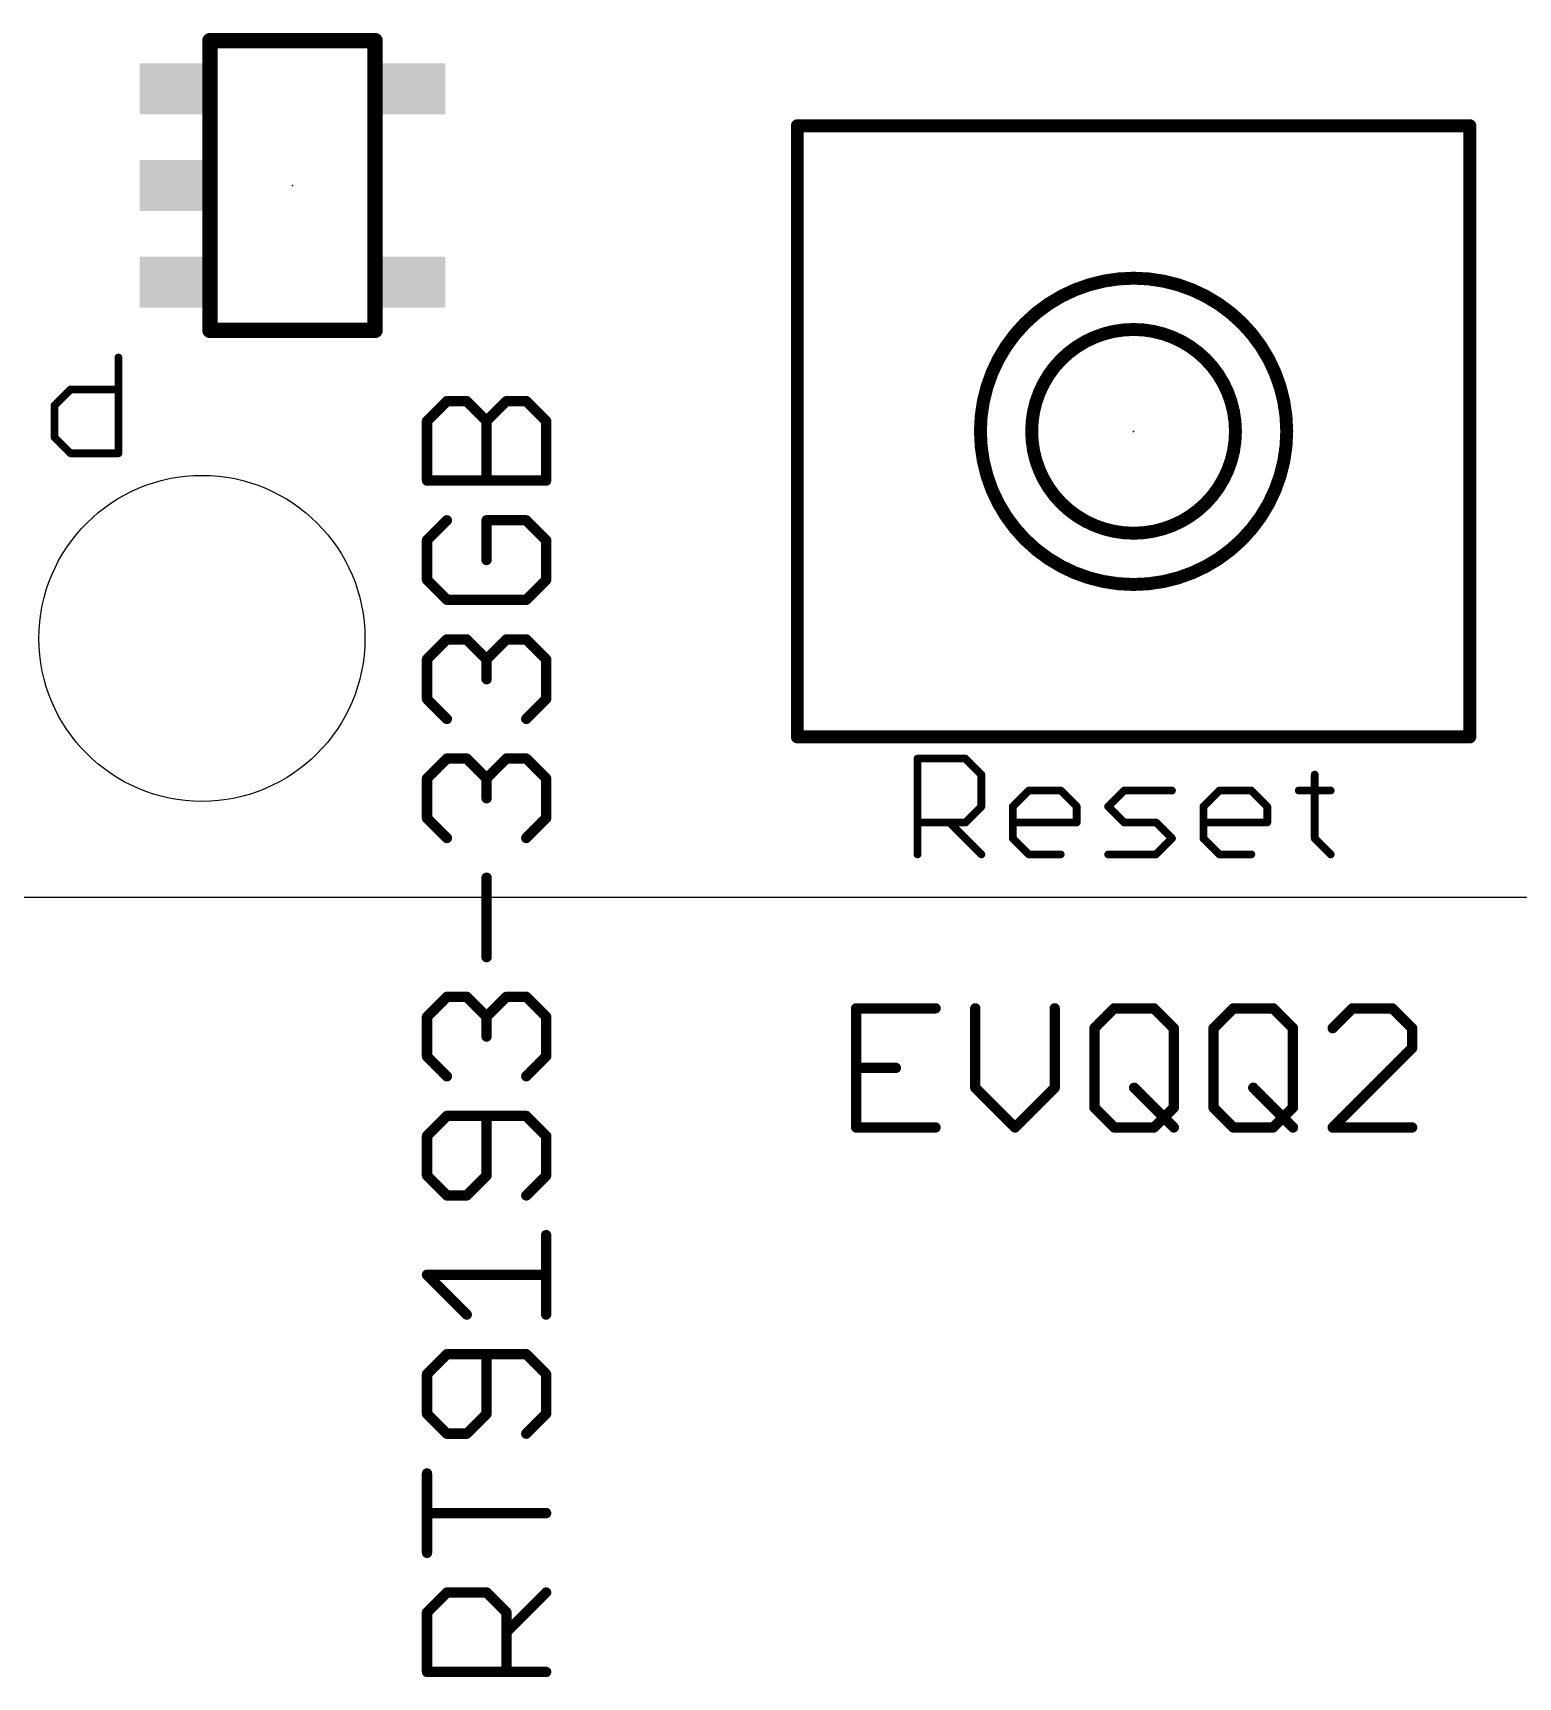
# Model space of a CAD drawing. Extents: x -6.2 to 68.6, y -7.7 to 53.3.
# Drawn here: x 12.31 to 26.89, y -7.66 to 8.48 of the extents above; entities that cross this region are included whole.
import ezdxf

# ---------------------------------------------------------------- set-up
doc = ezdxf.new("R2010")
doc.units = 0
for name, color, linetype in [('20', 53, 'CONTINUOUS'), ('21', 253, 'CONTINUOUS'), ('23', 53, 'CONTINUOUS'), ('27', 253, 'CONTINUOUS'), ('51', 253, 'CONTINUOUS')]:
    doc.layers.add(name, color=color, linetype=linetype)

# ---------------------------------------------------------------- blocks, each defined once
blk = doc.blocks.new('RECT')
blk.add_solid([(-0.5, -0.5), (0.5, -0.5), (-0.5, 0.5), (0.5, 0.5)])

msp = doc.modelspace()

# ---------------------------------------------------------------- linework, layer by layer
at = {"layer": '20'}
msp.add_line((0, 0), (66.04, 0), dxfattribs=at)
msp.add_circle((13.97, 2.54), 1.6, dxfattribs=at)
at = {"layer": '21'}
for points, const_width in [([(14.049, 8.407), (15.669, 8.407)], 0.1524), ([(14.049, 8.313), (14.049, 8.407)], 0.1524), ([(15.669, 8.407), (15.669, 8.313)], 0.1524), ([(19.814, 1.572), (19.814, 7.572)], 0.127), ([(19.814, 7.572), (26.414, 7.572)], 0.127), ([(26.414, 7.572), (26.414, 1.572)], 0.127), ([(14.049, 7.413), (14.049, 7.507)], 0.1524), ([(15.669, 7.507), (15.669, 6.463)], 0.1524), ([(14.049, 6.463), (14.049, 6.557)], 0.1524), ([(14.049, 5.563), (14.049, 5.657)], 0.1524), ([(15.669, 5.657), (15.669, 5.563)], 0.1524), ([(15.669, 5.563), (14.049, 5.563)], 0.1524), ([(13.1501, 5.2967), (13.1501, 4.3561)], 0.0762), ([(12.523, 4.8264), (12.6798, 4.9832)], 0.0762), ([(12.6798, 4.9832), (13.1501, 4.9832)], 0.0762), ([(12.523, 4.5129), (12.523, 4.8264)], 0.0762), ([(12.6798, 4.3561), (12.523, 4.5129)], 0.0762), ([(13.1501, 4.3561), (12.6798, 4.3561)], 0.0762), ([(26.414, 1.572), (19.814, 1.572)], 0.127), ([(20.9931, 0.4191), (20.9931, 1.3597)], 0.0762), ([(20.9931, 1.3597), (21.4634, 1.3597)], 0.0762), ([(21.4634, 1.3597), (21.6202, 1.2029)], 0.0762), ([(21.6202, 1.2029), (21.6202, 0.8894)], 0.0762), ([(24.8919, 1.2029), (24.8919, 0.5759)], 0.0762), ([(21.9286, 0.8894), (22.0854, 1.0462)], 0.0762), ([(22.0854, 1.0462), (22.3989, 1.0462)], 0.0762), ([(22.3989, 1.0462), (22.5557, 0.8894)], 0.0762), ([(22.8641, 0.8894), (23.0209, 1.0462)], 0.0762), ([(23.0209, 1.0462), (23.4912, 1.0462)], 0.0762), ([(23.7997, 0.8894), (23.9564, 1.0462)], 0.0762), ([(23.9564, 1.0462), (24.27, 1.0462)], 0.0762), ([(24.27, 1.0462), (24.4267, 0.8894)], 0.0762), ([(24.7352, 1.0462), (25.0487, 1.0462)], 0.0762), ([(21.6202, 0.8894), (21.4634, 0.7326)], 0.0762), ([(21.9286, 0.5759), (21.9286, 0.8894)], 0.0762), ([(22.5557, 0.8894), (22.5557, 0.7326)], 0.0762), ([(23.0209, 0.7326), (22.8641, 0.8894)], 0.0762), ([(23.7997, 0.5759), (23.7997, 0.8894)], 0.0762), ([(24.4267, 0.8894), (24.4267, 0.7326)], 0.0762), ([(21.4634, 0.7326), (20.9931, 0.7326)], 0.0762), ([(21.3066, 0.7326), (21.6202, 0.4191)], 0.0762), ([(22.5557, 0.7326), (21.9286, 0.7326)], 0.0762), ([(23.3344, 0.7326), (23.0209, 0.7326)], 0.0762), ([(23.4912, 0.5759), (23.3344, 0.7326)], 0.0762), ([(24.4267, 0.7326), (23.7997, 0.7326)], 0.0762), ([(22.0854, 0.4191), (21.9286, 0.5759)], 0.0762), ([(23.3344, 0.4191), (23.4912, 0.5759)], 0.0762), ([(23.9564, 0.4191), (23.7997, 0.5759)], 0.0762), ([(24.8919, 0.5759), (25.0487, 0.4191)], 0.0762), ([(22.3989, 0.4191), (22.0854, 0.4191)], 0.0762), ([(22.8641, 0.4191), (23.3344, 0.4191)], 0.0762), ([(24.27, 0.4191), (23.9564, 0.4191)], 0.0762)]:
    msp.add_lwpolyline(points, dxfattribs=dict(at, const_width=const_width))
for points, const_width in [([(14.049, 8.4451, 1), (14.049, 8.3689)], 0.0762), ([(14.0871, 8.407, 1), (14.0109, 8.407)], 0.0762), ([(15.7071, 8.407, 1), (15.6309, 8.407)], 0.0762), ([(15.669, 8.3689, 1), (15.669, 8.4451)], 0.0762), ([(14.0109, 8.313, 1), (14.0871, 8.313)], 0.0762), ([(15.6309, 8.313, 1), (15.7071, 8.313)], 0.0762), ([(19.8457, 7.572, 1), (19.7823, 7.572)], 0.0635), ([(19.814, 7.6037, 1), (19.814, 7.5403)], 0.0635), ([(26.4458, 7.572, 1), (26.3823, 7.572)], 0.0635), ([(26.414, 7.5403, 1), (26.414, 7.6037)], 0.0635), ([(14.0871, 7.507, 1), (14.0109, 7.507)], 0.0762), ([(14.0109, 7.413, 1), (14.0871, 7.413)], 0.0762), ([(15.7071, 7.507, 1), (15.6309, 7.507)], 0.0762), ([(14.0871, 6.557, 1), (14.0109, 6.557)], 0.0762), ([(14.0109, 6.463, 1), (14.0871, 6.463)], 0.0762), ([(15.6309, 6.463, 1), (15.7071, 6.463)], 0.0762), ([(23.114, 3.0687, 1), (23.114, 6.0753, 1), (23.114, 3.0687)], 0.127), ([(14.0871, 5.657, 1), (14.0109, 5.657)], 0.0762), ([(15.7071, 5.657, 1), (15.6309, 5.657)], 0.0762), ([(14.049, 5.6011, 1), (14.049, 5.5249)], 0.0762), ([(14.0109, 5.563, 1), (14.0871, 5.563)], 0.0762), ([(15.6309, 5.563, 1), (15.7071, 5.563)], 0.0762), ([(15.669, 5.5249, 1), (15.669, 5.6011)], 0.0762), ([(23.114, 3.572, 1), (23.114, 5.572, 1), (23.114, 3.572)], 0.127), ([(13.1691, 5.2967, 1), (13.131, 5.2967)], 0.0381), ([(12.6798, 5.0022, 1), (12.6798, 4.9641)], 0.0381), ([(12.6932, 4.9697, 1), (12.6663, 4.9966)], 0.0381), ([(13.1501, 4.9641, 1), (13.1501, 5.0022)], 0.0381), ([(12.5421, 4.8264, 1), (12.504, 4.8264)], 0.0381), ([(12.5095, 4.8399, 1), (12.5365, 4.8129)], 0.0381), ([(12.5365, 4.5263, 1), (12.5095, 4.4994)], 0.0381), ([(12.504, 4.5129, 1), (12.5421, 4.5129)], 0.0381), ([(12.6798, 4.3752, 1), (12.6798, 4.3371)], 0.0381), ([(12.6663, 4.3426, 1), (12.6932, 4.3696)], 0.0381), ([(13.131, 4.3561, 1), (13.1691, 4.3561)], 0.0381), ([(13.1501, 4.3371, 1), (13.1501, 4.3752)], 0.0381), ([(19.814, 1.6038, 1), (19.814, 1.5403)], 0.0635), ([(26.414, 1.5403, 1), (26.414, 1.6038)], 0.0635), ([(19.7823, 1.572, 1), (19.8457, 1.572)], 0.0635), ([(26.3823, 1.572, 1), (26.4458, 1.572)], 0.0635), ([(20.9931, 1.3788, 1), (20.9931, 1.3407)], 0.0381), ([(21.0122, 1.3597, 1), (20.9741, 1.3597)], 0.0381), ([(21.4769, 1.3732, 1), (21.4499, 1.3462)], 0.0381), ([(21.4634, 1.3407, 1), (21.4634, 1.3788)], 0.0381), ([(21.6392, 1.2029, 1), (21.6011, 1.2029)], 0.0381), ([(21.6067, 1.1895, 1), (21.6336, 1.2164)], 0.0381), ([(24.911, 1.2029, 1), (24.8729, 1.2029)], 0.0381), ([(22.0854, 1.0652, 1), (22.0854, 1.0271)], 0.0381), ([(22.0989, 1.0327, 1), (22.0719, 1.0596)], 0.0381), ([(22.4124, 1.0596, 1), (22.3854, 1.0327)], 0.0381), ([(22.3989, 1.0271, 1), (22.3989, 1.0652)], 0.0381), ([(23.0209, 1.0652, 1), (23.0209, 1.0271)], 0.0381), ([(23.0344, 1.0327, 1), (23.0074, 1.0596)], 0.0381), ([(23.4912, 1.0271, 1), (23.4912, 1.0652)], 0.0381), ([(23.9564, 1.0652, 1), (23.9564, 1.0271)], 0.0381), ([(23.9699, 1.0327, 1), (23.943, 1.0596)], 0.0381), ([(24.2834, 1.0596, 1), (24.2565, 1.0327)], 0.0381), ([(24.27, 1.0271, 1), (24.27, 1.0652)], 0.0381), ([(24.7352, 1.0652, 1), (24.7352, 1.0271)], 0.0381), ([(25.0487, 1.0271, 1), (25.0487, 1.0652)], 0.0381), ([(21.6011, 0.8894, 1), (21.6392, 0.8894)], 0.0381), ([(21.6336, 0.8759, 1), (21.6067, 0.9029)], 0.0381), ([(21.9151, 0.9029, 1), (21.9421, 0.8759)], 0.0381), ([(21.9477, 0.8894, 1), (21.9096, 0.8894)], 0.0381), ([(22.5747, 0.8894, 1), (22.5366, 0.8894)], 0.0381), ([(22.5422, 0.8759, 1), (22.5692, 0.9029)], 0.0381), ([(22.8776, 0.9029, 1), (22.8507, 0.8759)], 0.0381), ([(22.8507, 0.9029, 1), (22.8776, 0.8759)], 0.0381), ([(23.8187, 0.8894, 1), (23.7806, 0.8894)], 0.0381), ([(23.7862, 0.9029, 1), (23.8131, 0.8759)], 0.0381), ([(24.4458, 0.8894, 1), (24.4077, 0.8894)], 0.0381), ([(24.4133, 0.8759, 1), (24.4402, 0.9029)], 0.0381), ([(20.9931, 0.7517, 1), (20.9931, 0.7136)], 0.0381), ([(21.3201, 0.7461, 1), (21.2932, 0.7192)], 0.0381), ([(21.4499, 0.7461, 1), (21.4769, 0.7192)], 0.0381), ([(21.4634, 0.7136, 1), (21.4634, 0.7517)], 0.0381), ([(21.9286, 0.7517, 1), (21.9286, 0.7136)], 0.0381), ([(22.5366, 0.7326, 1), (22.5747, 0.7326)], 0.0381), ([(22.5557, 0.7136, 1), (22.5557, 0.7517)], 0.0381), ([(23.0209, 0.7517, 1), (23.0209, 0.7136)], 0.0381), ([(23.0074, 0.7192, 1), (23.0344, 0.7461)], 0.0381), ([(23.3479, 0.7461, 1), (23.321, 0.7192)], 0.0381), ([(23.3344, 0.7136, 1), (23.3344, 0.7517)], 0.0381), ([(23.7997, 0.7517, 1), (23.7997, 0.7136)], 0.0381), ([(24.4077, 0.7326, 1), (24.4458, 0.7326)], 0.0381), ([(24.4267, 0.7136, 1), (24.4267, 0.7517)], 0.0381), ([(21.9421, 0.5893, 1), (21.9151, 0.5624)], 0.0381), ([(21.9096, 0.5759, 1), (21.9477, 0.5759)], 0.0381), ([(23.5047, 0.5624, 1), (23.4777, 0.5893)], 0.0381), ([(23.4777, 0.5624, 1), (23.5047, 0.5893)], 0.0381), ([(23.7806, 0.5759, 1), (23.8187, 0.5759)], 0.0381), ([(23.8131, 0.5893, 1), (23.7862, 0.5624)], 0.0381), ([(24.9054, 0.5893, 1), (24.8785, 0.5624)], 0.0381), ([(24.8729, 0.5759, 1), (24.911, 0.5759)], 0.0381), ([(20.9741, 0.4191, 1), (21.0122, 0.4191)], 0.0381), ([(21.6067, 0.4056, 1), (21.6336, 0.4326)], 0.0381), ([(22.0854, 0.4382, 1), (22.0854, 0.4001)], 0.0381), ([(22.0719, 0.4056, 1), (22.0989, 0.4326)], 0.0381), ([(22.3989, 0.4001, 1), (22.3989, 0.4382)], 0.0381), ([(22.8641, 0.4382, 1), (22.8641, 0.4001)], 0.0381), ([(23.321, 0.4326, 1), (23.3479, 0.4056)], 0.0381), ([(23.3344, 0.4001, 1), (23.3344, 0.4382)], 0.0381), ([(23.9564, 0.4382, 1), (23.9564, 0.4001)], 0.0381), ([(23.943, 0.4056, 1), (23.9699, 0.4326)], 0.0381), ([(24.27, 0.4001, 1), (24.27, 0.4382)], 0.0381), ([(25.0352, 0.4056, 1), (25.0622, 0.4326)], 0.0381)]:
    msp.add_lwpolyline(points, format="xyb", dxfattribs=dict(at, const_width=const_width))
at = {"layer": '23'}
for p in [(14.859, 6.985), (23.114, 4.572)]:
    msp.add_point(p, dxfattribs=at)
at = {"layer": '27', "const_width": 0.1016}
for points in [[(16.1788, 4.6731), (16.3737, 4.868)], [(16.3737, 4.868), (16.5686, 4.868)], [(16.5686, 4.868), (16.7635, 4.6731)], [(16.7635, 4.6731), (16.9584, 4.868)], [(16.9584, 4.868), (17.1533, 4.868)], [(17.1533, 4.868), (17.3482, 4.6731)], [(16.1788, 4.0884), (16.1788, 4.6731)], [(16.7635, 4.0884), (16.7635, 4.6731)], [(17.3482, 4.6731), (17.3482, 4.0884)], [(17.3482, 4.0884), (16.1788, 4.0884)], [(16.3737, 3.6986), (16.1788, 3.5037)], [(17.1533, 3.6986), (16.7635, 3.6986)], [(16.7635, 3.6986), (16.7635, 3.3088)], [(17.3482, 3.5037), (17.1533, 3.6986)], [(16.1788, 3.5037), (16.1788, 3.1139)], [(17.3482, 3.1139), (17.3482, 3.5037)], [(16.1788, 3.1139), (16.3737, 2.919)], [(17.1533, 2.919), (17.3482, 3.1139)], [(16.3737, 2.919), (17.1533, 2.919)], [(16.1788, 2.3343), (16.3737, 2.5292)], [(16.3737, 2.5292), (16.5686, 2.5292)], [(16.5686, 2.5292), (16.7635, 2.3343)], [(16.7635, 2.3343), (16.9584, 2.5292)], [(16.9584, 2.5292), (17.1533, 2.5292)], [(17.1533, 2.5292), (17.3482, 2.3343)], [(16.1788, 1.9445), (16.1788, 2.3343)], [(16.7635, 2.3343), (16.7635, 2.1394)], [(17.3482, 2.3343), (17.3482, 1.9445)], [(16.3737, 1.7496), (16.1788, 1.9445)], [(17.3482, 1.9445), (17.1533, 1.7496)], [(16.1788, 1.1649), (16.3737, 1.3598)], [(16.3737, 1.3598), (16.5686, 1.3598)], [(16.5686, 1.3598), (16.7635, 1.1649)], [(16.7635, 1.1649), (16.9584, 1.3598)], [(16.9584, 1.3598), (17.1533, 1.3598)], [(17.1533, 1.3598), (17.3482, 1.1649)], [(16.1788, 0.7751), (16.1788, 1.1649)], [(16.7635, 1.1649), (16.7635, 0.97)], [(17.3482, 1.1649), (17.3482, 0.7751)], [(16.3737, 0.5802), (16.1788, 0.7751)], [(17.3482, 0.7751), (17.1533, 0.5802)], [(16.7635, -0.5892), (16.7635, 0.1904)], [(16.1788, -1.1739), (16.3737, -0.979)], [(16.3737, -0.979), (16.5686, -0.979)], [(16.5686, -0.979), (16.7635, -1.1739)], [(16.7635, -1.1739), (16.9584, -0.979)], [(16.9584, -0.979), (17.1533, -0.979)], [(17.1533, -0.979), (17.3482, -1.1739)], [(16.1788, -1.5637), (16.1788, -1.1739)], [(16.7635, -1.1739), (16.7635, -1.3688)], [(17.3482, -1.1739), (17.3482, -1.5637)], [(21.1704, -1.0918), (20.3908, -1.0918)], [(20.3908, -1.0918), (20.3908, -2.2612)], [(21.5602, -1.0918), (21.5602, -1.8714)], [(22.3398, -1.8714), (22.3398, -1.0918)], [(22.7296, -1.2867), (22.9245, -1.0918)], [(22.9245, -1.0918), (23.3143, -1.0918)], [(23.3143, -1.0918), (23.5092, -1.2867)], [(23.899, -1.2867), (24.0939, -1.0918)], [(24.0939, -1.0918), (24.4837, -1.0918)], [(24.4837, -1.0918), (24.6786, -1.2867)], [(25.2633, -1.0918), (25.0684, -1.2867)], [(25.6531, -1.0918), (25.2633, -1.0918)], [(25.848, -1.2867), (25.6531, -1.0918)], [(22.7296, -2.0663), (22.7296, -1.2867)], [(23.5092, -1.2867), (23.5092, -2.0663)], [(23.899, -2.0663), (23.899, -1.2867)], [(24.6786, -1.2867), (24.6786, -2.0663)], [(25.848, -1.4816), (25.848, -1.2867)], [(25.0684, -2.2612), (25.848, -1.4816)], [(16.3737, -1.7586), (16.1788, -1.5637)], [(17.3482, -1.5637), (17.1533, -1.7586)], [(20.3908, -1.6765), (20.7806, -1.6765)], [(21.5602, -1.8714), (21.95, -2.2612)], [(21.95, -2.2612), (22.3398, -1.8714)], [(23.1194, -1.8714), (23.5092, -2.2612)], [(24.2888, -1.8714), (24.6786, -2.2612)], [(16.3737, -2.1484), (16.1788, -2.3433)], [(17.1533, -2.1484), (16.3737, -2.1484)], [(16.7635, -2.7331), (16.7635, -2.1484)], [(17.3482, -2.3433), (17.1533, -2.1484)], [(22.9245, -2.2612), (22.7296, -2.0663)], [(23.5092, -2.0663), (23.3143, -2.2612)], [(24.0939, -2.2612), (23.899, -2.0663)], [(24.6786, -2.0663), (24.4837, -2.2612)], [(20.3908, -2.2612), (21.1704, -2.2612)], [(23.3143, -2.2612), (22.9245, -2.2612)], [(24.4837, -2.2612), (24.0939, -2.2612)], [(25.848, -2.2612), (25.0684, -2.2612)], [(16.1788, -2.3433), (16.1788, -2.7331)], [(17.3482, -2.7331), (17.3482, -2.3433)], [(16.1788, -2.7331), (16.3737, -2.928)], [(16.5686, -2.928), (16.7635, -2.7331)], [(17.1533, -2.928), (17.3482, -2.7331)], [(16.3737, -2.928), (16.5686, -2.928)], [(17.3482, -4.0974), (17.3482, -3.3178)], [(16.5686, -4.0974), (16.1788, -3.7076)], [(16.1788, -3.7076), (17.3482, -3.7076)], [(16.3737, -4.4872), (16.1788, -4.6821)], [(17.1533, -4.4872), (16.3737, -4.4872)], [(16.7635, -5.0719), (16.7635, -4.4872)], [(17.3482, -4.6821), (17.1533, -4.4872)], [(16.1788, -4.6821), (16.1788, -5.0719)], [(17.3482, -5.0719), (17.3482, -4.6821)], [(16.1788, -5.0719), (16.3737, -5.2668)], [(16.5686, -5.2668), (16.7635, -5.0719)], [(17.1533, -5.2668), (17.3482, -5.0719)], [(16.3737, -5.2668), (16.5686, -5.2668)], [(16.1788, -6.4362), (16.1788, -5.6566)], [(17.3482, -6.0464), (16.1788, -6.0464)], [(16.1788, -7.0209), (16.3737, -6.826)], [(16.3737, -6.826), (16.7635, -6.826)], [(16.7635, -6.826), (16.9584, -7.0209)], [(16.9584, -7.2158), (17.3482, -6.826)], [(16.1788, -7.6056), (16.1788, -7.0209)], [(16.9584, -7.0209), (16.9584, -7.6056)], [(17.3482, -7.6056), (16.1788, -7.6056)]]:
    msp.add_lwpolyline(points, dxfattribs=at)
at = {"layer": '27', "const_width": 0.0508}
for points in [[(16.3737, 4.8934, 1), (16.3737, 4.8426)], [(16.3917, 4.85, 1), (16.3557, 4.8859)], [(16.5866, 4.8859, 1), (16.5506, 4.85)], [(16.5686, 4.8426, 1), (16.5686, 4.8934)], [(16.9584, 4.8934, 1), (16.9584, 4.8426)], [(16.9764, 4.85, 1), (16.9404, 4.8859)], [(17.1713, 4.8859, 1), (17.1353, 4.85)], [(17.1533, 4.8426, 1), (17.1533, 4.8934)], [(16.2042, 4.6731, 1), (16.1534, 4.6731)], [(16.1608, 4.691, 1), (16.1968, 4.6551)], [(16.7889, 4.6731, 1), (16.7381, 4.6731)], [(16.7455, 4.691, 1), (16.7815, 4.6551)], [(16.7455, 4.6551, 1), (16.7815, 4.691)], [(17.3736, 4.6731, 1), (17.3228, 4.6731)], [(17.3302, 4.6551, 1), (17.3662, 4.691)], [(16.1788, 4.1138, 1), (16.1788, 4.063)], [(16.1534, 4.0884, 1), (16.2042, 4.0884)], [(16.7381, 4.0884, 1), (16.7889, 4.0884)], [(17.3228, 4.0884, 1), (17.3736, 4.0884)], [(17.3482, 4.063, 1), (17.3482, 4.1138)], [(16.3917, 3.6806, 1), (16.3557, 3.7165)], [(16.7635, 3.724, 1), (16.7635, 3.6732)], [(16.7889, 3.6986, 1), (16.7381, 3.6986)], [(17.1713, 3.7165, 1), (17.1353, 3.6806)], [(17.1533, 3.6732, 1), (17.1533, 3.724)], [(16.2042, 3.5037, 1), (16.1534, 3.5037)], [(17.3736, 3.5037, 1), (17.3228, 3.5037)], [(16.1608, 3.5216, 1), (16.1968, 3.4857)], [(17.3302, 3.4857, 1), (17.3662, 3.5216)], [(16.7381, 3.3088, 1), (16.7889, 3.3088)], [(16.1968, 3.1318, 1), (16.1608, 3.0959)], [(16.1534, 3.1139, 1), (16.2042, 3.1139)], [(17.3228, 3.1139, 1), (17.3736, 3.1139)], [(17.3662, 3.0959, 1), (17.3302, 3.1318)], [(16.3737, 2.9444, 1), (16.3737, 2.8936)], [(16.3557, 2.901, 1), (16.3917, 2.9369)], [(17.1353, 2.9369, 1), (17.1713, 2.901)], [(17.1533, 2.8936, 1), (17.1533, 2.9444)], [(16.3737, 2.5546, 1), (16.3737, 2.5038)], [(16.3917, 2.5112, 1), (16.3557, 2.5471)], [(16.5866, 2.5471, 1), (16.5506, 2.5112)], [(16.5686, 2.5038, 1), (16.5686, 2.5546)], [(16.9584, 2.5546, 1), (16.9584, 2.5038)], [(16.9764, 2.5112, 1), (16.9404, 2.5471)], [(17.1713, 2.5471, 1), (17.1353, 2.5112)], [(17.1533, 2.5038, 1), (17.1533, 2.5546)], [(16.2042, 2.3343, 1), (16.1534, 2.3343)], [(16.1608, 2.3522, 1), (16.1968, 2.3163)], [(16.7889, 2.3343, 1), (16.7381, 2.3343)], [(16.7455, 2.3522, 1), (16.7815, 2.3163)], [(16.7455, 2.3163, 1), (16.7815, 2.3522)], [(17.3736, 2.3343, 1), (17.3228, 2.3343)], [(17.3302, 2.3163, 1), (17.3662, 2.3522)], [(16.7381, 2.1394, 1), (16.7889, 2.1394)], [(16.1968, 1.9624, 1), (16.1608, 1.9265)], [(16.1534, 1.9445, 1), (16.2042, 1.9445)], [(17.3228, 1.9445, 1), (17.3736, 1.9445)], [(17.3662, 1.9265, 1), (17.3302, 1.9624)], [(16.3557, 1.7316, 1), (16.3917, 1.7675)], [(17.1353, 1.7675, 1), (17.1713, 1.7316)], [(16.3737, 1.3852, 1), (16.3737, 1.3344)], [(16.3917, 1.3418, 1), (16.3557, 1.3777)], [(16.5866, 1.3777, 1), (16.5506, 1.3418)], [(16.5686, 1.3344, 1), (16.5686, 1.3852)], [(16.9584, 1.3852, 1), (16.9584, 1.3344)], [(16.9764, 1.3418, 1), (16.9404, 1.3777)], [(17.1713, 1.3777, 1), (17.1353, 1.3418)], [(17.1533, 1.3344, 1), (17.1533, 1.3852)], [(16.2042, 1.1649, 1), (16.1534, 1.1649)], [(16.1608, 1.1828, 1), (16.1968, 1.1469)], [(16.7889, 1.1649, 1), (16.7381, 1.1649)], [(16.7455, 1.1828, 1), (16.7815, 1.1469)], [(16.7455, 1.1469, 1), (16.7815, 1.1828)], [(17.3736, 1.1649, 1), (17.3228, 1.1649)], [(17.3302, 1.1469, 1), (17.3662, 1.1828)], [(16.7381, 0.97, 1), (16.7889, 0.97)], [(16.1968, 0.793, 1), (16.1608, 0.7571)], [(17.3662, 0.7571, 1), (17.3302, 0.793)], [(16.1534, 0.7751, 1), (16.2042, 0.7751)], [(17.3228, 0.7751, 1), (17.3736, 0.7751)], [(16.3557, 0.5622, 1), (16.3917, 0.5981)], [(17.1353, 0.5981, 1), (17.1713, 0.5622)], [(16.7889, 0.1904, 1), (16.7381, 0.1904)], [(16.7381, -0.5892, 1), (16.7889, -0.5892)], [(16.3737, -0.9536, 1), (16.3737, -1.0044)], [(16.3917, -0.997, 1), (16.3557, -0.9611)], [(16.5866, -0.9611, 1), (16.5506, -0.997)], [(16.5686, -1.0044, 1), (16.5686, -0.9536)], [(16.9584, -0.9536, 1), (16.9584, -1.0044)], [(16.9764, -0.997, 1), (16.9404, -0.9611)], [(17.1713, -0.9611, 1), (17.1353, -0.997)], [(17.1533, -1.0044, 1), (17.1533, -0.9536)], [(16.2042, -1.1739, 1), (16.1534, -1.1739)], [(16.7889, -1.1739, 1), (16.7381, -1.1739)], [(17.3736, -1.1739, 1), (17.3228, -1.1739)], [(20.3908, -1.0664, 1), (20.3908, -1.1172)], [(20.4162, -1.0918, 1), (20.3654, -1.0918)], [(21.1704, -1.1172, 1), (21.1704, -1.0664)], [(21.5856, -1.0918, 1), (21.5348, -1.0918)], [(22.3652, -1.0918, 1), (22.3144, -1.0918)], [(22.9245, -1.0664, 1), (22.9245, -1.1172)], [(22.9425, -1.1098, 1), (22.9065, -1.0738)], [(23.3323, -1.0738, 1), (23.2963, -1.1098)], [(23.3143, -1.1172, 1), (23.3143, -1.0664)], [(24.0939, -1.0664, 1), (24.0939, -1.1172)], [(24.1119, -1.1098, 1), (24.0759, -1.0738)], [(24.5017, -1.0738, 1), (24.4657, -1.1098)], [(24.4837, -1.1172, 1), (24.4837, -1.0664)], [(25.2633, -1.0664, 1), (25.2633, -1.1172)], [(25.2812, -1.1098, 1), (25.2453, -1.0738)], [(25.671, -1.0738, 1), (25.6351, -1.1098)], [(25.6531, -1.1172, 1), (25.6531, -1.0664)], [(16.1608, -1.156, 1), (16.1968, -1.1919)], [(16.7455, -1.156, 1), (16.7815, -1.1919)], [(16.7455, -1.1919, 1), (16.7815, -1.156)], [(17.3302, -1.1919, 1), (17.3662, -1.156)], [(22.7116, -1.2687, 1), (22.7476, -1.3047)], [(22.755, -1.2867, 1), (22.7042, -1.2867)], [(23.5346, -1.2867, 1), (23.4838, -1.2867)], [(23.4912, -1.3047, 1), (23.5272, -1.2687)], [(23.881, -1.2687, 1), (23.917, -1.3047)], [(23.9244, -1.2867, 1), (23.8736, -1.2867)], [(24.704, -1.2867, 1), (24.6532, -1.2867)], [(24.6606, -1.3047, 1), (24.6966, -1.2687)], [(25.0504, -1.2687, 1), (25.0864, -1.3047)], [(25.8734, -1.2867, 1), (25.8226, -1.2867)], [(25.83, -1.3047, 1), (25.8659, -1.2687)], [(16.7381, -1.3688, 1), (16.7889, -1.3688)], [(25.8659, -1.4996, 1), (25.83, -1.4636)], [(16.1968, -1.5458, 1), (16.1608, -1.5817)], [(16.1534, -1.5637, 1), (16.2042, -1.5637)], [(17.3228, -1.5637, 1), (17.3736, -1.5637)], [(17.3662, -1.5817, 1), (17.3302, -1.5458)], [(25.8226, -1.4816, 1), (25.8734, -1.4816)], [(16.3557, -1.7766, 1), (16.3917, -1.7406)], [(17.1353, -1.7406, 1), (17.1713, -1.7766)], [(20.3908, -1.6511, 1), (20.3908, -1.7019)], [(20.7806, -1.7019, 1), (20.7806, -1.6511)], [(21.5782, -1.8534, 1), (21.5422, -1.8894)], [(21.5348, -1.8714, 1), (21.5856, -1.8714)], [(22.3144, -1.8714, 1), (22.3652, -1.8714)], [(22.3578, -1.8894, 1), (22.3218, -1.8534)], [(23.1374, -1.8534, 1), (23.1014, -1.8894)], [(24.3068, -1.8534, 1), (24.2708, -1.8894)], [(16.3737, -2.123, 1), (16.3737, -2.1738)], [(16.3917, -2.1664, 1), (16.3557, -2.1304)], [(16.7889, -2.1484, 1), (16.7381, -2.1484)], [(17.1713, -2.1304, 1), (17.1353, -2.1664)], [(17.1533, -2.1738, 1), (17.1533, -2.123)], [(22.7476, -2.0483, 1), (22.7116, -2.0843)], [(22.7042, -2.0663, 1), (22.755, -2.0663)], [(23.4838, -2.0663, 1), (23.5346, -2.0663)], [(23.5272, -2.0843, 1), (23.4912, -2.0483)], [(23.917, -2.0483, 1), (23.881, -2.0843)], [(23.8736, -2.0663, 1), (23.9244, -2.0663)], [(24.6532, -2.0663, 1), (24.704, -2.0663)], [(24.6966, -2.0843, 1), (24.6606, -2.0483)], [(20.3908, -2.2358, 1), (20.3908, -2.2866)], [(20.3654, -2.2612, 1), (20.4162, -2.2612)], [(21.1704, -2.2866, 1), (21.1704, -2.2358)], [(21.932, -2.2432, 1), (21.968, -2.2792)], [(21.932, -2.2792, 1), (21.968, -2.2432)], [(22.9245, -2.2358, 1), (22.9245, -2.2866)], [(22.9065, -2.2792, 1), (22.9425, -2.2432)], [(23.2963, -2.2432, 1), (23.3323, -2.2792)], [(23.3143, -2.2866, 1), (23.3143, -2.2358)], [(23.4912, -2.2792, 1), (23.5272, -2.2432)], [(24.0939, -2.2358, 1), (24.0939, -2.2866)], [(24.0759, -2.2792, 1), (24.1119, -2.2432)], [(24.4657, -2.2432, 1), (24.5017, -2.2792)], [(24.4837, -2.2866, 1), (24.4837, -2.2358)], [(24.6606, -2.2792, 1), (24.6966, -2.2432)], [(25.0504, -2.2432, 1), (25.0864, -2.2792)], [(25.0684, -2.2358, 1), (25.0684, -2.2866)], [(25.848, -2.2866, 1), (25.848, -2.2358)], [(16.1608, -2.3253, 1), (16.1968, -2.3613)], [(16.2042, -2.3433, 1), (16.1534, -2.3433)], [(17.3736, -2.3433, 1), (17.3228, -2.3433)], [(17.3302, -2.3613, 1), (17.3662, -2.3253)], [(16.1968, -2.7151, 1), (16.1608, -2.7511)], [(16.1534, -2.7331, 1), (16.2042, -2.7331)], [(16.7381, -2.7331, 1), (16.7889, -2.7331)], [(16.7815, -2.7511, 1), (16.7455, -2.7151)], [(17.3228, -2.7331, 1), (17.3736, -2.7331)], [(17.3662, -2.7511, 1), (17.3302, -2.7151)], [(16.3737, -2.9026, 1), (16.3737, -2.9534)], [(16.3557, -2.946, 1), (16.3917, -2.91)], [(16.5506, -2.91, 1), (16.5866, -2.946)], [(16.5686, -2.9534, 1), (16.5686, -2.9026)], [(17.1353, -2.91, 1), (17.1713, -2.946)], [(17.3736, -3.3178, 1), (17.3228, -3.3178)], [(16.1968, -3.6896, 1), (16.1608, -3.7256)], [(16.1788, -3.6822, 1), (16.1788, -3.733)], [(17.3482, -3.733, 1), (17.3482, -3.6822)], [(16.5506, -4.1154, 1), (16.5866, -4.0794)], [(17.3228, -4.0974, 1), (17.3736, -4.0974)], [(16.3737, -4.4618, 1), (16.3737, -4.5126)], [(16.3917, -4.5052, 1), (16.3557, -4.4692)], [(16.7889, -4.4872, 1), (16.7381, -4.4872)], [(17.1713, -4.4692, 1), (17.1353, -4.5052)], [(17.1533, -4.5126, 1), (17.1533, -4.4618)], [(16.1608, -4.6641, 1), (16.1968, -4.7001)], [(16.2042, -4.6821, 1), (16.1534, -4.6821)], [(17.3736, -4.6821, 1), (17.3228, -4.6821)], [(17.3302, -4.7001, 1), (17.3662, -4.6641)], [(16.1968, -5.0539, 1), (16.1608, -5.0899)], [(16.1534, -5.0719, 1), (16.2042, -5.0719)], [(16.7381, -5.0719, 1), (16.7889, -5.0719)], [(16.7815, -5.0899, 1), (16.7455, -5.0539)], [(17.3228, -5.0719, 1), (17.3736, -5.0719)], [(17.3662, -5.0899, 1), (17.3302, -5.0539)], [(16.3737, -5.2414, 1), (16.3737, -5.2922)], [(16.3557, -5.2848, 1), (16.3917, -5.2488)], [(16.5506, -5.2488, 1), (16.5866, -5.2848)], [(16.5686, -5.2922, 1), (16.5686, -5.2414)], [(17.1353, -5.2488, 1), (17.1713, -5.2848)], [(16.2042, -5.6566, 1), (16.1534, -5.6566)], [(16.1788, -6.021, 1), (16.1788, -6.0718)], [(17.3482, -6.0718, 1), (17.3482, -6.021)], [(16.1534, -6.4362, 1), (16.2042, -6.4362)], [(16.3737, -6.8006, 1), (16.3737, -6.8514)], [(16.3917, -6.844, 1), (16.3557, -6.808)], [(16.7815, -6.808, 1), (16.7455, -6.844)], [(16.7635, -6.8514, 1), (16.7635, -6.8006)], [(17.3662, -6.844, 1), (17.3302, -6.808)], [(16.1608, -7.0029, 1), (16.1968, -7.0389)], [(16.2042, -7.0209, 1), (16.1534, -7.0209)], [(16.9838, -7.0209, 1), (16.933, -7.0209)], [(16.9404, -7.0389, 1), (16.9764, -7.0029)], [(16.9404, -7.1978, 1), (16.9764, -7.2338)], [(16.1788, -7.5802, 1), (16.1788, -7.631)], [(16.1534, -7.6056, 1), (16.2042, -7.6056)], [(16.933, -7.6056, 1), (16.9838, -7.6056)], [(17.3482, -7.631, 1), (17.3482, -7.5802)]]:
    msp.add_lwpolyline(points, format="xyb", dxfattribs=at)
at = {"layer": '51', "const_width": 0.1524}
for points in [[(14.049, 5.563), (14.049, 8.407)], [(15.669, 8.407), (15.669, 5.563)]]:
    msp.add_lwpolyline(points, dxfattribs=at)
at = {"layer": '51', "const_width": 0.0762}
for points in [[(14.0871, 8.407, 1), (14.0109, 8.407)], [(15.7071, 8.407, 1), (15.6309, 8.407)], [(14.0109, 5.563, 1), (14.0871, 5.563)], [(15.6309, 5.563, 1), (15.7071, 5.563)]]:
    msp.add_lwpolyline(points, format="xyb", dxfattribs=at)

# ---------------------------------------------------------------- block references
at = {"layer": '51', "xscale": 0.5, "yscale": 0.65, "rotation": 270}
for p in [(13.684, 7.935), (16.034, 7.935), (13.684, 6.985), (13.684, 6.035), (16.034, 6.035)]:
    msp.add_blockref('RECT', p, dxfattribs=at)

doc.saveas('drawing.dxf')
